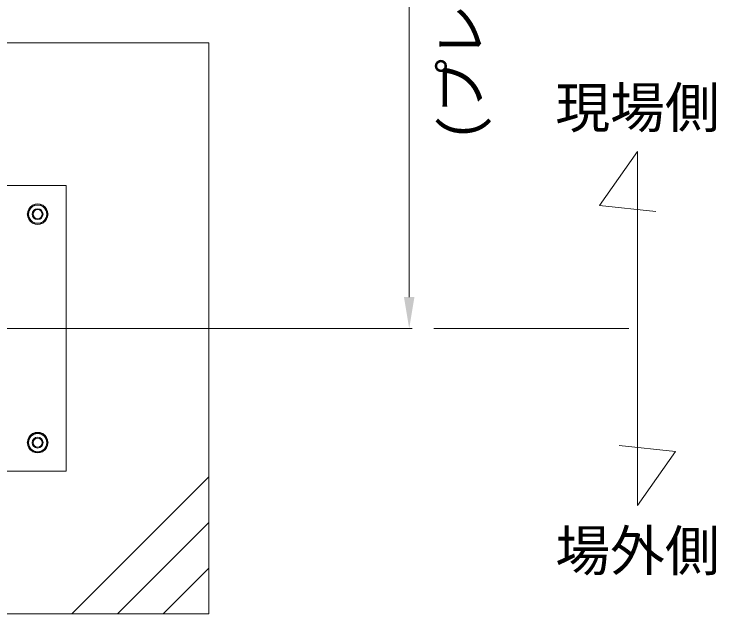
# Model space of a CAD drawing. Units: millimetres, scale not verified. Extents: x 54697 to 74822, y -14438 to 14438.
# Drawn here: x 66556 to 67786, y -4063 to -3012 of the extents above; entities that cross this region are included whole.
import ezdxf
from ezdxf.enums import TextEntityAlignment as Align

# ---------------------------------------------------------------- set-up
doc = ezdxf.new("R2010")
doc.units = ezdxf.units.MM
doc.header["$LTSCALE"] = 38
doc.linetypes.add('CHAIN2', pattern=[12, 9, -1, 1, -1])
for name, color, linetype, lineweight in [('0-6_ﾎﾞﾙﾄ類', 2, 'Continuous', 18), ('0-9_基礎工事用PCA大', 7, 'Continuous', 18), ('0-B_寸法', 3, 'Continuous', 18), ('1-4_通芯', 1, 'CHAIN2', 18), ('1-9_文字', 7, 'Continuous', 18)]:
    doc.layers.add(name, color=color, linetype=linetype, lineweight=lineweight)
doc.styles.add('ＭＳ ゴシック', font='')
doc.styles.get('ＭＳ ゴシック').set_extended_font_data('MS Gothic')

msp = doc.modelspace()

# ---------------------------------------------------------------- linework, layer by layer
at = {"layer": '0-6_ﾎﾞﾙﾄ類'}
for points in [[(66588.15, -3346.5), (66578.91, -3362.49), (66588.15, -3378.51), (66606.63, -3378.51), (66615.87, -3362.49), (66606.63, -3346.5)], [(66588.15, -3778.5), (66578.91, -3762.51), (66588.15, -3746.49), (66606.63, -3746.49), (66615.87, -3762.51), (66606.63, -3778.5)]]:
    msp.add_lwpolyline(points, close=True, dxfattribs=at)
for centre, radius in [((66597.39, -3362.49), 15.99), ((66597.39, -3362.49), 9.54), ((66597.39, -3362.49), 8.1), ((66597.39, -3762.51), 15.99), ((66597.39, -3762.51), 9.54), ((66597.39, -3762.51), 8.1)]:
    msp.add_circle(centre, radius, dxfattribs=at)
for centre, start, end in [((66597.39, -3362.49), 62.734, 117.266), ((66597.39, -3362.49), 122.734, 177.266), ((66597.39, -3362.49), 2.734, 57.266), ((66597.39, -3362.49), 182.734, 237.266), ((66597.39, -3362.49), 302.734, 357.266), ((66597.39, -3362.49), 242.734, 297.266), ((66597.39, -3762.51), 122.734, 177.266), ((66597.39, -3762.51), 62.734, 117.266), ((66597.39, -3762.51), 2.734, 57.266), ((66597.39, -3762.51), 182.734, 237.266), ((66597.39, -3762.51), 302.734, 357.266), ((66597.39, -3762.51), 242.734, 297.266)]:
    msp.add_arc(centre, 18, start, end, dxfattribs=at)
at = {"layer": '0-9_基礎工事用PCA大'}
for p, q in [((66897.39, -3822.51), (66657.39, -4062.51)), ((66897.39, -3902.49), (66737.4, -4062.51)), ((66897.39, -3982.5), (66817.41, -4062.51))]:
    msp.add_line(p, q, dxfattribs=at)
for points in [[(65897.4, -3612.51), (65897.4, -4062.51), (66897.39, -4062.51), (66897.39, -3062.49), (66511.02, -3062.49)], [(66511.02, -3312.51), (66647.4, -3312.51), (66647.4, -3812.49), (66311.13, -3812.49)]]:
    msp.add_lwpolyline(points, dxfattribs=at)
at = {"layer": '0-B_寸法'}
for p, q in [((67248.39, -1617.51), (67248.39, -3507.51)), ((66564.69, -3562.5), (67249.41, -3562.5))]:
    msp.add_line(p, q, dxfattribs=at)
at = {"layer": '0-B_寸法', "color": 91}
msp.add_solid([(67239.24, -3507.51), (67248.39, -3562.5), (67257.57, -3507.51)], dxfattribs=at)
at = {"layer": '1-4_通芯'}
msp.add_line((56347.41, -3562.5), (67648.41, -3562.5), dxfattribs=at)
at = {"layer": '1-9_文字'}
for points in [[(67648.41, -3252.54), (67581.66, -3347.16), (67680.66, -3357.57)], [(67648.41, -3252.54), (67648.41, -3872.46), (67715.13, -3777.84), (67616.13, -3767.43)]]:
    msp.add_lwpolyline(points, dxfattribs=at)

# ---------------------------------------------------------------- texts
at = {"layer": '0-B_寸法', "style": 'ＭＳ ゴシック'}
msp.add_text('(プレコン～打込単管芯々寸法)', height=70.38, rotation=90, dxfattribs=at).set_placement((67394.01, -3234.51), align=Align.BOTTOM_LEFT)
at = {"layer": '1-9_文字', "style": 'ＭＳ ゴシック'}
for s, p in [('現場側', (67504.41, -3232.14)), ('場外側', (67504.41, -4008.06))]:
    msp.add_text(s, height=70.38, dxfattribs=at).set_placement(p, align=Align.BOTTOM_LEFT)

doc.saveas('drawing.dxf')
